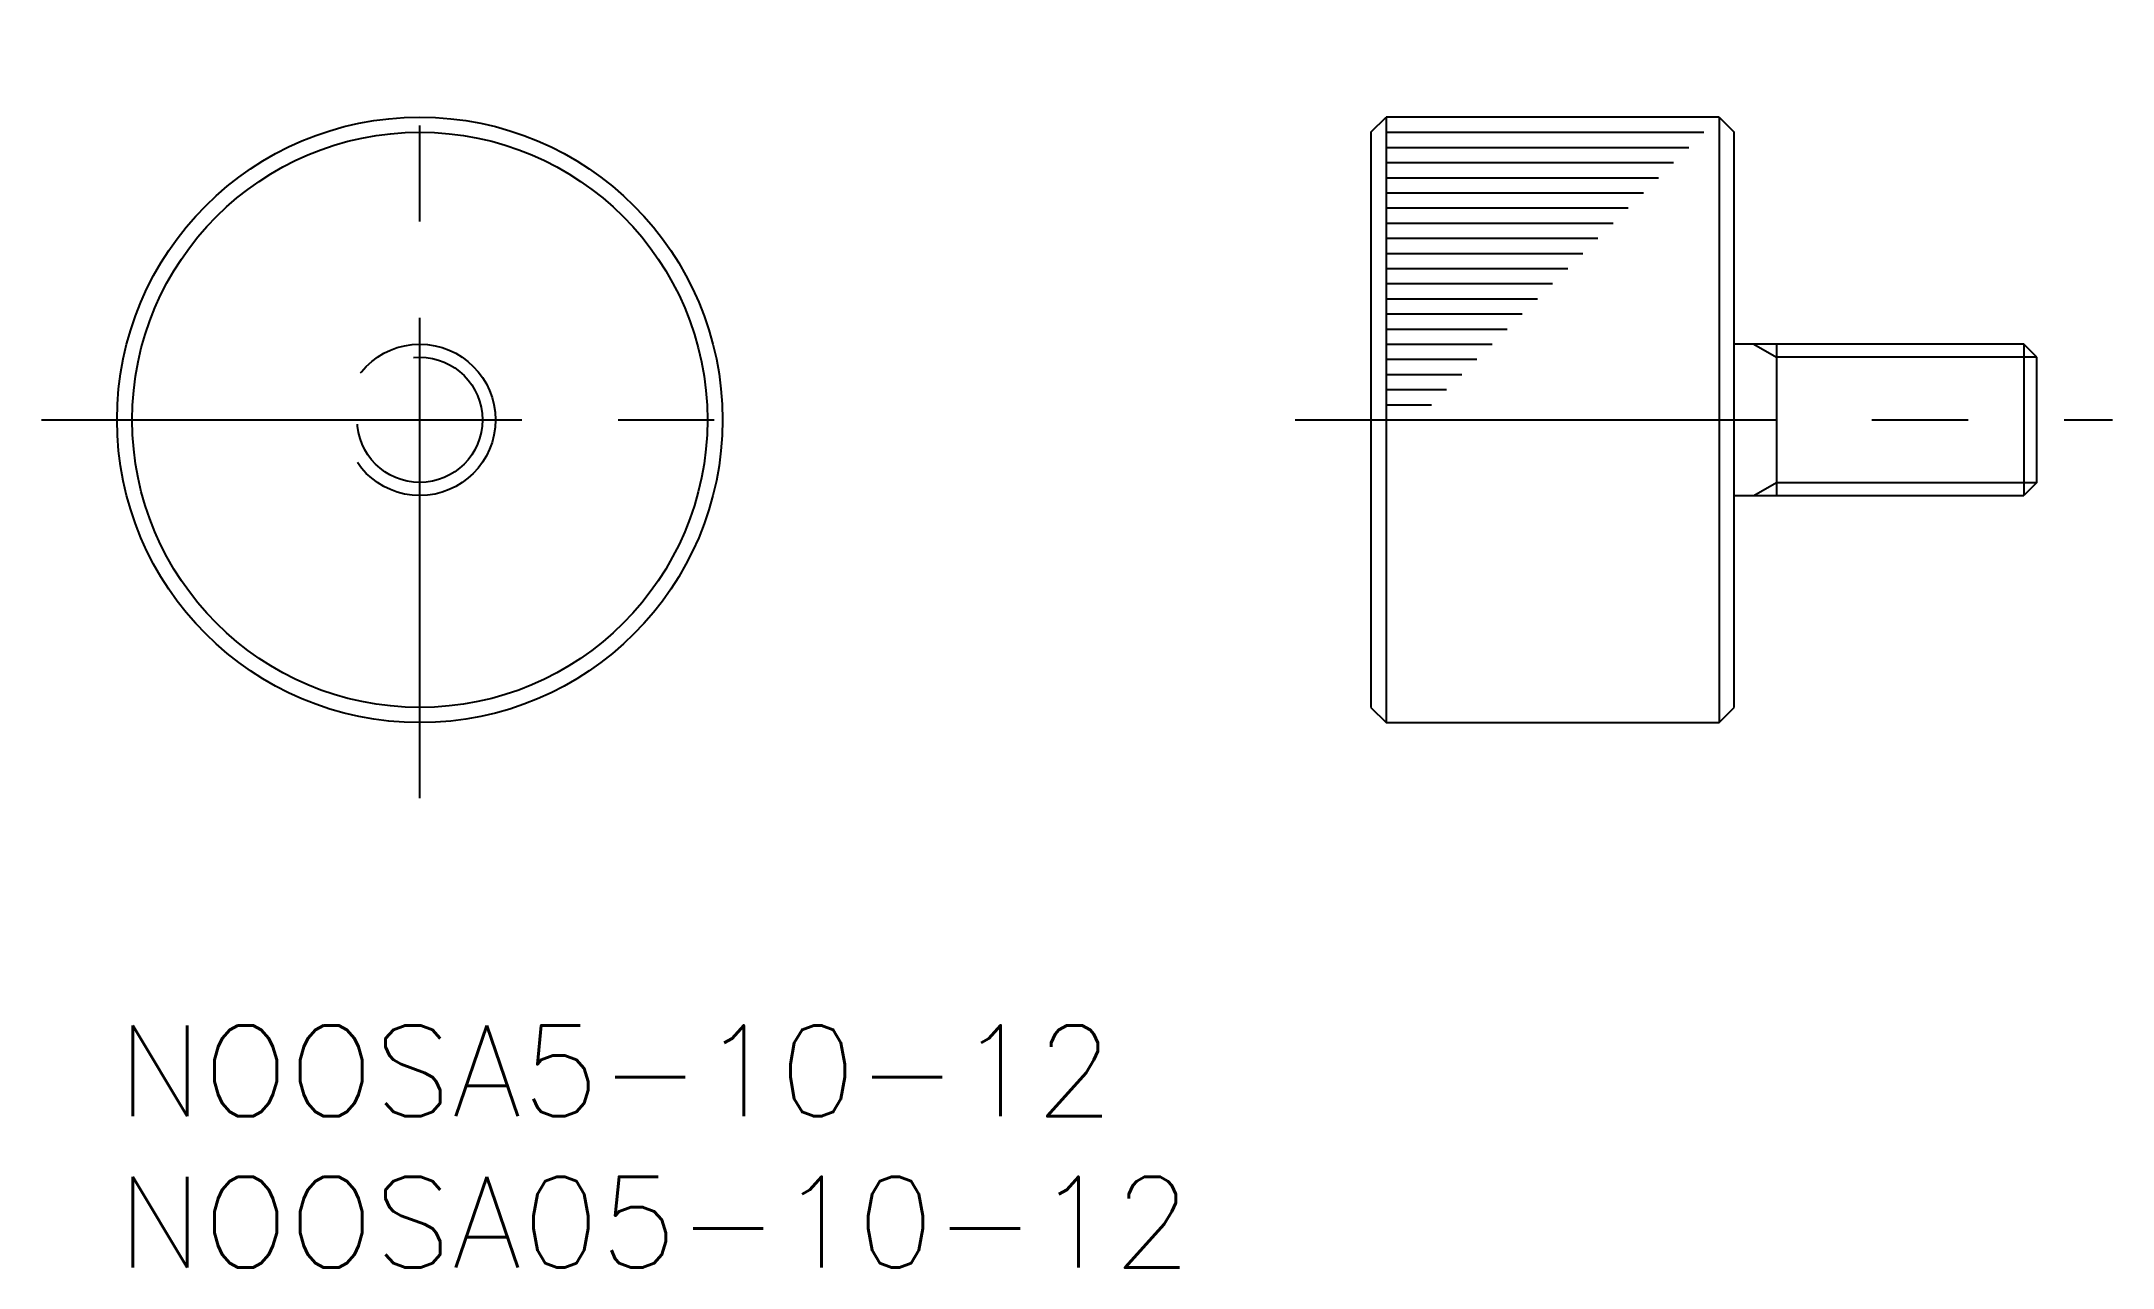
# Model space of a CAD drawing. Extents: x -2.5 to 65.9, y -8 to 32.5.
import ezdxf

# ---------------------------------------------------------------- set-up
doc = ezdxf.new("R2010")
doc.units = 0
doc.header["$LTSCALE"] = 0.5
doc.linetypes.add('CENTER', pattern=[50.8, 31.75, -6.35, 6.35, -6.35])
doc.linetypes.add('DASHED', pattern=[19.05, 12.7, -6.35])
for name, color, linetype in [('MSM_CENTER', 1, 'CENTER'), ('MSM_CONTINUOUS', 7, 'CONTINUOUS'), ('MSM_DASHED', 4, 'DASHED'), ('MSM_NARROW', 5, 'CONTINUOUS'), ('MSM_PART_NUMBER', 7, 'CONTINUOUS')]:
    doc.layers.add(name, color=color, linetype=linetype)
doc.styles.get("Standard").update_dxf_attribs({"font": 'txt.shx', "height": 3, "bigfont": 'bigfont.shx'})

# ---------------------------------------------------------------- blocks, each defined once
blk = doc.blocks.new('*U2')
at = {"layer": 'MSM_PART_NUMBER'}
blk.add_text('NOOSA5-10-12', height=3, dxfattribs=at).set_placement((0, -3))
blk = doc.blocks.new('*U3')
at = {"layer": 'MSM_PART_NUMBER'}
blk.add_text('NOOSA05-10-12', height=3, dxfattribs=at).set_placement((0, -8))

msp = doc.modelspace()

# ---------------------------------------------------------------- linework, layer by layer
at = {"layer": 'MSM_CENTER'}
for p, q in [((10, 7.5), (10, 32.5)), ((-2.5, 20), (22.5, 20)), ((38.921, 20), (65.921, 20))]:
    msp.add_line(p, q, dxfattribs=at)
at = {"layer": 'MSM_CONTINUOUS'}
for p, q in [((41.421, 29.5), (41.921, 30)), ((41.421, 29.5), (41.421, 10.5)), ((41.921, 30), (41.921, 10)), ((52.921, 30), (41.921, 30)), ((52.921, 30), (52.921, 10)), ((52.921, 30), (53.421, 29.5)), ((53.421, 10.5), (53.421, 29.5)), ((62.988, 22.5), (53.421, 22.5)), ((54.821, 22.5), (54.821, 17.5)), ((63.421, 22.067), (62.988, 22.5)), ((62.988, 22.5), (62.988, 17.5)), ((63.421, 17.933), (63.421, 22.067)), ((63.421, 17.933), (62.988, 17.5)), ((53.421, 17.5), (62.988, 17.5)), ((41.421, 10.5), (41.921, 10)), ((52.921, 10), (53.421, 10.5)), ((41.921, 10), (52.921, 10))]:
    msp.add_line(p, q, dxfattribs=at)
for radius in [10, 9.5]:
    msp.add_circle((10, 20), radius, dxfattribs=at)
at = {"layer": 'MSM_DASHED'}
for radius in [2.5, 2.067]:
    msp.add_circle((10, 20), radius, dxfattribs=at)
at = {"layer": 'MSM_NARROW'}
for p, q in [((41.921, 29.5), (52.421, 29.5)), ((41.921, 29), (51.921, 29)), ((41.921, 28.5), (51.421, 28.5)), ((41.921, 28), (50.921, 28)), ((41.921, 27.5), (50.421, 27.5)), ((41.921, 27), (49.921, 27)), ((41.921, 26.5), (49.421, 26.5)), ((41.921, 26), (48.921, 26)), ((41.921, 25.5), (48.421, 25.5)), ((41.921, 25), (47.921, 25)), ((41.921, 24.5), (47.421, 24.5)), ((41.921, 24), (46.921, 24)), ((41.921, 23.5), (46.421, 23.5)), ((41.921, 23), (45.921, 23)), ((41.921, 22.5), (45.421, 22.5)), ((41.921, 22), (44.921, 22)), ((54.072, 22.5), (54.821, 22.067)), ((63.421, 22.067), (54.821, 22.067)), ((41.921, 21.5), (44.421, 21.5)), ((41.921, 21), (43.921, 21)), ((41.921, 20.5), (43.421, 20.5)), ((41.921, 20), (42.921, 20)), ((54.072, 17.5), (54.821, 17.933)), ((54.821, 17.933), (63.421, 17.933))]:
    msp.add_line(p, q, dxfattribs=at)

# ---------------------------------------------------------------- block references
at = {"layer": 'MSM_CONTINUOUS'}
for name in ['*U2', '*U3']:
    msp.add_blockref(name, (0, 0), dxfattribs=at)

doc.saveas('drawing.dxf')
